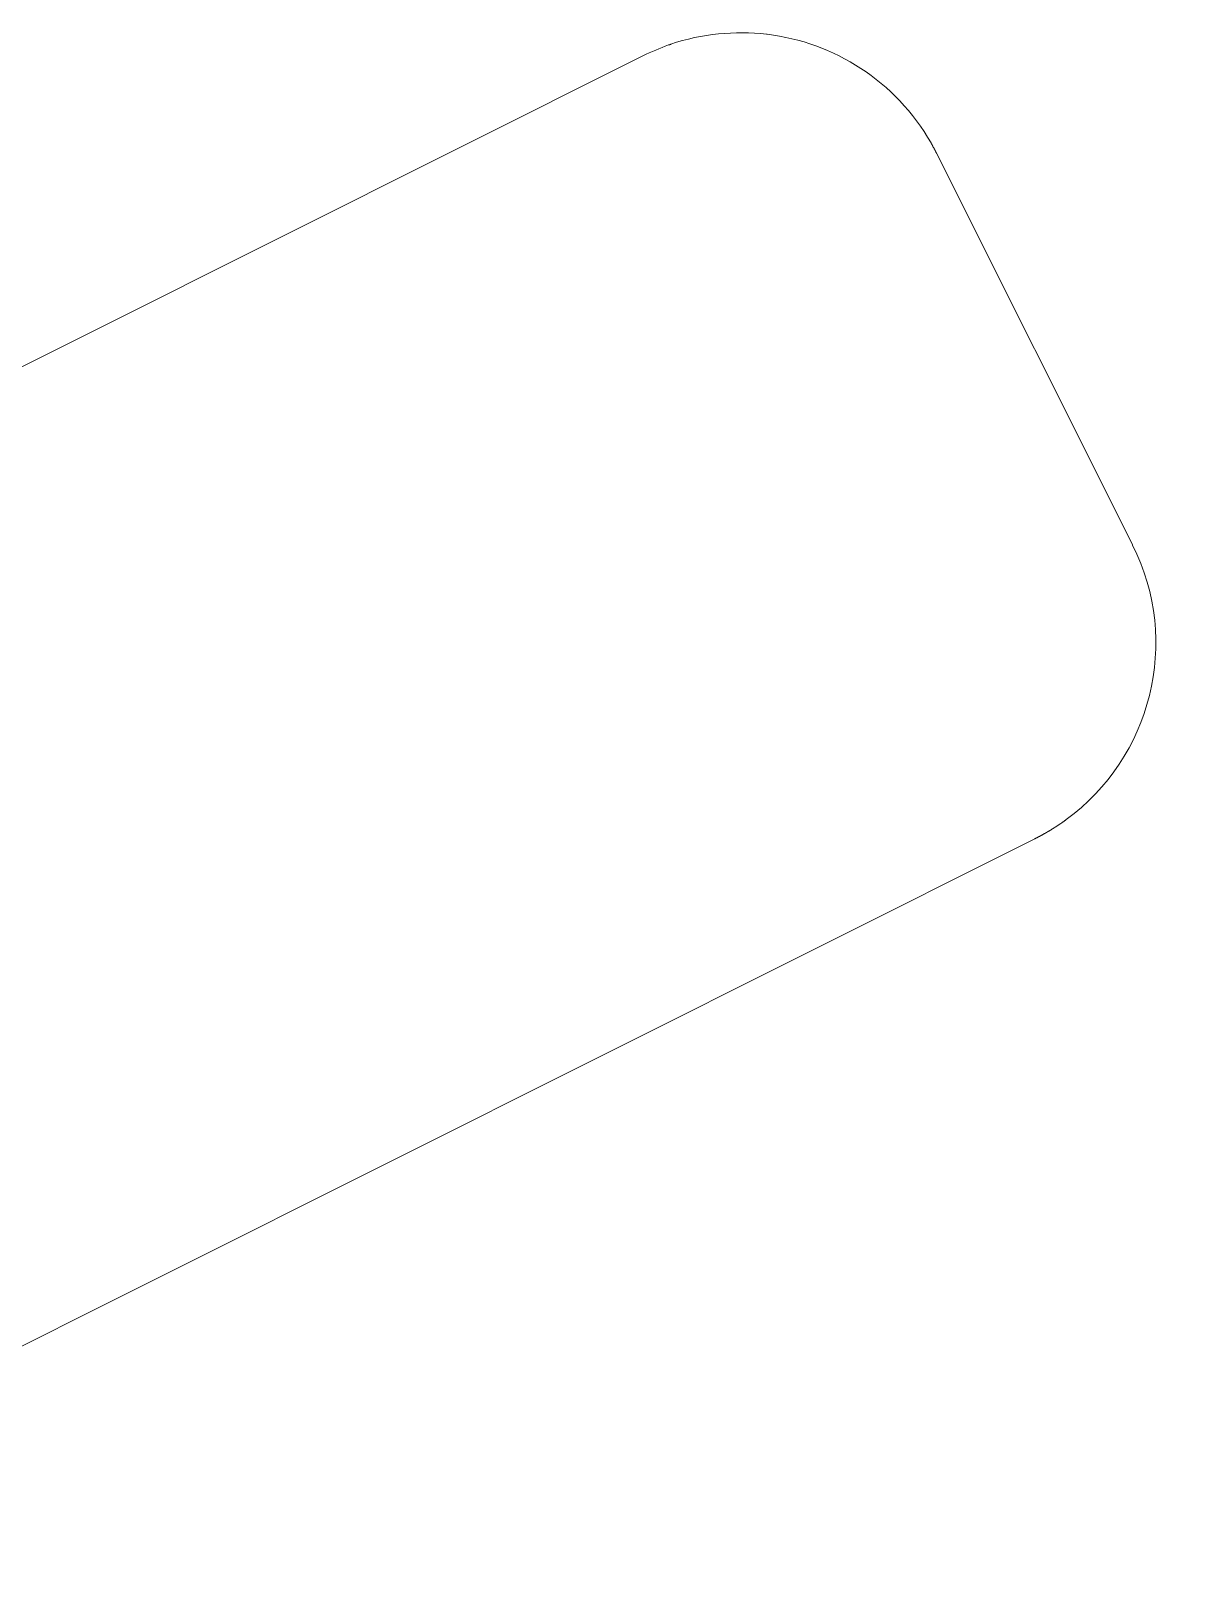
# Model space of a CAD drawing. Header units: inches. Extents: x 70 to 970, y -386 to 214.
# Drawn here: x 423.449 to 426.077, y 136.129 to 139.646 of the extents above; entities that cross this region are included whole.
import ezdxf

# ---------------------------------------------------------------- set-up
doc = ezdxf.new("R2010")
doc.units = ezdxf.units.IN
doc.header["$MEASUREMENT"] = 0

msp = doc.modelspace()

# ---------------------------------------------------------------- linework, layer by layer
at = {"color": 1, "lineweight": 0}
for points in [[(424.9109, 139.6153), (424.9829, 139.6397), (425.0576, 139.6459), (425.1296, 139.6383)], [(424.9109, 139.6153), (424.9829, 139.6397), (425.0576, 139.6459), (425.1296, 139.6383)], [(425.1296, 139.6383), (425.13, 139.6383), (425.1303, 139.638), (425.1303, 139.638)], [(425.1296, 139.6383), (425.13, 139.6383), (425.1303, 139.638), (425.1303, 139.638)], [(425.1303, 139.638), (425.1307, 139.638), (425.1307, 139.638), (425.1307, 139.638)], [(425.1303, 139.638), (425.1307, 139.638), (425.1307, 139.638), (425.1307, 139.638)], [(425.1307, 139.638), (425.131, 139.638), (425.131, 139.638), (425.131, 139.638)], [(425.1307, 139.638), (425.131, 139.638), (425.131, 139.638), (425.131, 139.638)], [(425.131, 139.638), (425.2836, 139.6194), (425.4249, 139.5312), (425.5055, 139.3896)], [(425.131, 139.638), (425.2836, 139.6194), (425.4249, 139.5312), (425.5055, 139.3896)], [(424.8475, 139.5887), (424.8668, 139.598), (424.8861, 139.6063), (424.9057, 139.6135)], [(424.8475, 139.5887), (424.8668, 139.598), (424.8861, 139.6063), (424.9057, 139.6135)], [(424.9057, 139.6135), (424.9061, 139.6135), (424.9064, 139.6135), (424.9067, 139.6135)], [(424.9057, 139.6135), (424.9061, 139.6135), (424.9064, 139.6135), (424.9067, 139.6135)], [(424.9067, 139.6135), (424.9067, 139.6135), (424.9067, 139.6139), (424.9067, 139.6139)], [(424.9067, 139.6139), (424.9071, 139.6139), (424.9071, 139.6139), (424.9074, 139.6139)], [(424.9067, 139.6135), (424.9067, 139.6135), (424.9067, 139.6139), (424.9067, 139.6139)], [(424.9067, 139.6139), (424.9071, 139.6139), (424.9071, 139.6139), (424.9074, 139.6139)], [(424.9074, 139.6139), (424.9074, 139.6139), (424.9071, 139.6142), (424.9085, 139.6142)], [(424.9074, 139.6139), (424.9074, 139.6139), (424.9071, 139.6142), (424.9085, 139.6142)], [(424.9085, 139.6142), (424.9085, 139.6142), (424.9085, 139.6142), (424.9088, 139.6146)], [(424.9085, 139.6142), (424.9085, 139.6142), (424.9085, 139.6142), (424.9088, 139.6146)], [(424.9088, 139.6146), (424.9088, 139.6146), (424.9092, 139.6146), (424.9092, 139.6146)], [(424.9088, 139.6146), (424.9088, 139.6146), (424.9092, 139.6146), (424.9092, 139.6146)], [(424.9092, 139.6146), (424.9095, 139.6146), (424.9095, 139.6146), (424.9098, 139.6149)], [(424.9092, 139.6146), (424.9095, 139.6146), (424.9095, 139.6146), (424.9098, 139.6149)], [(424.9098, 139.6149), (424.9102, 139.6149), (424.9105, 139.6149), (424.9109, 139.6153)], [(424.9098, 139.6149), (424.9102, 139.6149), (424.9105, 139.6149), (424.9109, 139.6153)], [(419.3949, 136.8578), (419.3949, 136.8578), (424.8475, 139.5887), (424.8475, 139.5887)], [(419.3949, 136.8578), (419.3949, 136.8578), (424.8475, 139.5887), (424.8475, 139.5887)], [(425.5055, 139.3896), (425.5052, 139.3893), (425.5058, 139.3896), (425.5062, 139.3886)], [(425.5055, 139.3896), (425.5052, 139.3893), (425.5058, 139.3896), (425.5062, 139.3886)], [(425.5062, 139.3886), (425.5065, 139.3882), (425.5065, 139.3879), (425.5069, 139.3875)], [(425.5062, 139.3886), (425.5065, 139.3882), (425.5065, 139.3879), (425.5069, 139.3875)], [(425.5072, 139.3865), (425.5072, 139.3865), (425.5065, 139.3868), (425.5079, 139.3855)], [(425.5072, 139.3865), (425.5072, 139.3865), (425.5065, 139.3868), (425.5079, 139.3855)], [(425.5069, 139.3875), (425.5069, 139.3872), (425.5072, 139.3868), (425.5072, 139.3865)], [(425.5069, 139.3875), (425.5069, 139.3872), (425.5072, 139.3868), (425.5072, 139.3865)], [(425.5079, 139.3855), (425.5083, 139.3851), (425.5083, 139.3848), (425.5086, 139.3844)], [(425.5079, 139.3855), (425.5083, 139.3851), (425.5083, 139.3848), (425.5086, 139.3844)], [(425.5086, 139.3844), (425.5086, 139.3841), (425.5089, 139.3837), (425.5089, 139.3834)], [(425.5086, 139.3844), (425.5086, 139.3841), (425.5089, 139.3837), (425.5089, 139.3834)], [(425.5089, 139.3834), (425.5093, 139.3831), (425.5093, 139.3827), (425.5096, 139.3824)], [(425.5089, 139.3834), (425.5093, 139.3831), (425.5093, 139.3827), (425.5096, 139.3824)], [(425.51, 139.3817), (425.51, 139.381), (425.5093, 139.381), (425.5107, 139.3806)], [(425.51, 139.3817), (425.51, 139.381), (425.5093, 139.381), (425.5107, 139.3806)], [(425.5096, 139.3824), (425.5096, 139.382), (425.51, 139.3817), (425.51, 139.3817)], [(425.5096, 139.3824), (425.5096, 139.382), (425.51, 139.3817), (425.51, 139.3817)], [(425.5107, 139.3806), (425.5107, 139.3803), (425.5107, 139.3803), (425.5107, 139.3803)], [(425.5107, 139.3806), (425.5107, 139.3803), (425.5107, 139.3803), (425.5107, 139.3803)], [(425.5107, 139.3803), (425.511, 139.38), (425.5114, 139.3789), (425.5114, 139.3793)], [(425.5107, 139.3803), (425.511, 139.38), (425.5114, 139.3789), (425.5114, 139.3793)], [(425.5114, 139.3793), (425.5114, 139.3789), (425.5117, 139.3789), (425.5117, 139.3786)], [(425.5114, 139.3793), (425.5114, 139.3789), (425.5117, 139.3789), (425.5117, 139.3786)], [(425.5117, 139.3786), (425.5117, 139.3786), (425.5117, 139.3782), (425.5117, 139.3782)], [(425.5117, 139.3786), (425.5117, 139.3786), (425.5117, 139.3782), (425.5117, 139.3782)], [(425.5117, 139.3782), (425.512, 139.3779), (425.512, 139.3779), (425.5124, 139.3775)], [(425.5117, 139.3782), (425.512, 139.3779), (425.512, 139.3779), (425.5124, 139.3775)], [(425.5124, 139.3775), (425.5124, 139.3775), (425.5124, 139.3772), (425.5124, 139.3772)], [(425.5124, 139.3775), (425.5124, 139.3775), (425.5124, 139.3772), (425.5124, 139.3772)], [(425.5124, 139.3772), (425.5124, 139.3769), (425.5127, 139.3769), (425.5127, 139.3765)], [(425.5124, 139.3772), (425.5124, 139.3769), (425.5127, 139.3769), (425.5127, 139.3765)], [(425.5127, 139.3765), (425.5127, 139.3765), (425.5124, 139.3769), (425.5134, 139.3755)], [(425.5127, 139.3765), (425.5127, 139.3765), (425.5124, 139.3769), (425.5134, 139.3755)], [(425.5134, 139.3755), (425.5134, 139.3755), (425.5134, 139.3755), (425.5134, 139.3751)], [(425.5134, 139.3755), (425.5134, 139.3755), (425.5134, 139.3755), (425.5134, 139.3751)], [(425.5134, 139.3751), (425.5134, 139.3751), (425.5138, 139.3748), (425.5138, 139.3744)], [(425.5134, 139.3751), (425.5134, 139.3751), (425.5138, 139.3748), (425.5138, 139.3744)], [(425.5138, 139.3744), (425.5138, 139.3744), (425.5138, 139.3744), (425.5141, 139.3741)], [(425.5138, 139.3744), (425.5138, 139.3744), (425.5138, 139.3744), (425.5141, 139.3741)], [(425.5141, 139.3741), (425.5141, 139.3741), (425.5141, 139.3737), (425.5145, 139.3734)], [(425.5141, 139.3741), (425.5141, 139.3741), (425.5141, 139.3737), (425.5145, 139.3734)], [(425.5145, 139.3734), (425.5145, 139.3734), (425.5148, 139.3737), (425.5148, 139.3724)], [(425.5145, 139.3734), (425.5145, 139.3734), (425.5148, 139.3737), (425.5148, 139.3724)], [(425.5148, 139.3724), (425.5148, 139.3724), (425.5151, 139.3724), (425.5151, 139.3724)], [(425.5148, 139.3724), (425.5148, 139.3724), (425.5151, 139.3724), (425.5151, 139.3724)], [(425.5151, 139.3724), (425.5151, 139.372), (425.5151, 139.3717), (425.5155, 139.3713)], [(425.5151, 139.3724), (425.5151, 139.372), (425.5151, 139.3717), (425.5155, 139.3713)], [(425.5155, 139.3713), (425.5158, 139.371), (425.5158, 139.3706), (425.5158, 139.3703)], [(425.5155, 139.3713), (425.5158, 139.371), (425.5158, 139.3706), (425.5158, 139.3703)], [(425.5158, 139.3703), (425.5158, 139.3703), (425.5162, 139.3703), (425.5162, 139.3703)], [(425.5158, 139.3703), (425.5158, 139.3703), (425.5162, 139.3703), (425.5162, 139.3703)], [(425.5162, 139.3703), (425.5162, 139.37), (425.5162, 139.3696), (425.5165, 139.3693)], [(425.5162, 139.3703), (425.5162, 139.37), (425.5162, 139.3696), (425.5165, 139.3693)], [(425.5165, 139.3693), (425.5169, 139.3689), (425.5169, 139.3686), (425.5169, 139.3682)], [(425.5165, 139.3693), (425.5169, 139.3689), (425.5169, 139.3686), (425.5169, 139.3682)], [(425.5169, 139.3682), (425.5169, 139.3682), (425.5172, 139.3682), (425.5172, 139.3682)], [(425.5169, 139.3682), (425.5169, 139.3682), (425.5172, 139.3682), (425.5172, 139.3682)], [(425.5172, 139.3682), (425.5172, 139.3679), (425.5176, 139.3672), (425.5176, 139.3672)], [(425.5172, 139.3682), (425.5172, 139.3679), (425.5176, 139.3672), (425.5176, 139.3672)], [(425.5176, 139.3672), (425.5179, 139.3669), (425.5179, 139.3665), (425.5179, 139.3665)], [(425.5176, 139.3672), (425.5179, 139.3669), (425.5179, 139.3665), (425.5179, 139.3665)], [(425.5179, 139.3665), (425.5179, 139.3662), (425.5182, 139.3662), (425.5182, 139.3662)], [(425.5179, 139.3665), (425.5179, 139.3662), (425.5182, 139.3662), (425.5182, 139.3662)], [(425.5182, 139.3662), (425.5182, 139.3658), (425.5182, 139.3658), (425.5186, 139.3655)], [(425.5182, 139.3662), (425.5182, 139.3658), (425.5182, 139.3658), (425.5186, 139.3655)], [(425.5186, 139.3655), (425.5186, 139.3651), (425.5186, 139.3651), (425.5186, 139.3651)], [(425.5186, 139.3655), (425.5186, 139.3651), (425.5186, 139.3651), (425.5186, 139.3651)], [(425.5186, 139.3651), (425.5186, 139.3651), (425.9654, 138.4725), (425.9654, 138.4725)], [(425.5186, 139.3651), (425.5186, 139.3651), (425.9654, 138.4725), (425.9654, 138.4725)], [(425.9661, 138.4711), (426.077, 138.2496), (426.0081, 137.9854), (425.8145, 137.8438)], [(425.9661, 138.4711), (426.077, 138.2496), (426.0081, 137.9854), (425.8145, 137.8438)], [(425.9654, 138.4725), (425.9654, 138.4722), (425.9658, 138.4715), (425.9661, 138.4711)], [(425.9654, 138.4725), (425.9654, 138.4722), (425.9658, 138.4715), (425.9661, 138.4711)], [(425.7956, 137.8307), (425.7956, 137.8307), (425.7952, 137.8307), (425.7952, 137.8303)], [(425.7956, 137.8307), (425.7956, 137.8307), (425.7952, 137.8307), (425.7952, 137.8303)], [(425.7959, 137.8307), (425.7959, 137.8307), (425.7959, 137.8307), (425.7956, 137.8307)], [(425.7959, 137.8307), (425.7959, 137.8307), (425.7959, 137.8307), (425.7956, 137.8307)], [(425.7963, 137.831), (425.7963, 137.831), (425.7959, 137.831), (425.7959, 137.8307)], [(425.7963, 137.831), (425.7963, 137.831), (425.7959, 137.831), (425.7959, 137.8307)], [(425.7966, 137.8314), (425.7966, 137.8314), (425.7966, 137.8314), (425.7963, 137.831)], [(425.7966, 137.8314), (425.7966, 137.8314), (425.7966, 137.8314), (425.7963, 137.831)], [(425.797, 137.8317), (425.797, 137.8314), (425.7966, 137.8314), (425.7966, 137.8314)], [(425.797, 137.8317), (425.797, 137.8314), (425.7966, 137.8314), (425.7966, 137.8314)], [(425.7973, 137.8317), (425.7973, 137.8317), (425.797, 137.8317), (425.797, 137.8317)], [(425.7973, 137.8317), (425.7973, 137.8317), (425.797, 137.8317), (425.797, 137.8317)], [(425.7976, 137.8321), (425.7976, 137.8321), (425.7973, 137.8317), (425.7973, 137.8317)], [(425.7976, 137.8321), (425.7976, 137.8321), (425.7973, 137.8317), (425.7973, 137.8317)], [(425.7983, 137.8324), (425.7983, 137.8324), (425.7976, 137.8324), (425.7976, 137.8321)], [(425.7983, 137.8324), (425.7983, 137.8324), (425.7976, 137.8324), (425.7976, 137.8321)], [(425.7987, 137.8328), (425.7983, 137.8324), (425.7983, 137.8324), (425.7983, 137.8324)], [(425.7987, 137.8328), (425.7983, 137.8324), (425.7983, 137.8324), (425.7983, 137.8324)], [(425.799, 137.8331), (425.799, 137.8328), (425.7987, 137.8328), (425.7987, 137.8328)], [(425.799, 137.8331), (425.799, 137.8328), (425.7987, 137.8328), (425.7987, 137.8328)], [(425.7997, 137.8334), (425.7994, 137.8334), (425.7994, 137.8331), (425.799, 137.8331)], [(425.7997, 137.8334), (425.7994, 137.8334), (425.7994, 137.8331), (425.799, 137.8331)], [(425.8004, 137.8338), (425.8001, 137.8338), (425.8001, 137.8334), (425.7997, 137.8334)], [(425.8004, 137.8338), (425.8001, 137.8338), (425.8001, 137.8334), (425.7997, 137.8334)], [(425.8011, 137.8341), (425.8007, 137.8341), (425.8007, 137.8341), (425.8004, 137.8338)], [(425.8011, 137.8341), (425.8007, 137.8341), (425.8007, 137.8341), (425.8004, 137.8338)], [(425.8018, 137.8348), (425.8014, 137.8345), (425.8014, 137.8345), (425.8011, 137.8345)], [(425.8018, 137.8348), (425.8014, 137.8345), (425.8014, 137.8345), (425.8011, 137.8345)], [(425.8011, 137.8345), (425.8011, 137.8345), (425.8011, 137.8341), (425.8011, 137.8341)], [(425.8011, 137.8345), (425.8011, 137.8345), (425.8011, 137.8341), (425.8011, 137.8341)], [(425.8021, 137.8352), (425.8021, 137.8352), (425.8018, 137.8348), (425.8018, 137.8348)], [(425.8021, 137.8352), (425.8021, 137.8352), (425.8018, 137.8348), (425.8018, 137.8348)], [(425.8025, 137.8352), (425.8025, 137.8352), (425.8025, 137.8352), (425.8021, 137.8352)], [(425.8025, 137.8352), (425.8025, 137.8352), (425.8025, 137.8352), (425.8021, 137.8352)], [(425.8028, 137.8355), (425.8028, 137.8355), (425.8025, 137.8355), (425.8025, 137.8352)], [(425.8028, 137.8355), (425.8028, 137.8355), (425.8025, 137.8355), (425.8025, 137.8352)], [(425.8032, 137.8359), (425.8032, 137.8355), (425.8028, 137.8355), (425.8028, 137.8355)], [(425.8032, 137.8359), (425.8032, 137.8355), (425.8028, 137.8355), (425.8028, 137.8355)], [(425.8035, 137.8362), (425.8035, 137.8359), (425.8032, 137.8359), (425.8032, 137.8359)], [(425.8035, 137.8362), (425.8035, 137.8359), (425.8032, 137.8359), (425.8032, 137.8359)], [(425.8038, 137.8362), (425.8035, 137.8362), (425.8035, 137.8362), (425.8035, 137.8362)], [(425.8038, 137.8362), (425.8035, 137.8362), (425.8035, 137.8362), (425.8035, 137.8362)], [(425.8042, 137.8365), (425.8042, 137.8365), (425.8038, 137.8362), (425.8038, 137.8362)], [(425.8042, 137.8365), (425.8042, 137.8365), (425.8038, 137.8362), (425.8038, 137.8362)], [(425.8045, 137.8365), (425.8042, 137.8365), (425.8042, 137.8365), (425.8042, 137.8365)], [(425.8045, 137.8365), (425.8042, 137.8365), (425.8042, 137.8365), (425.8042, 137.8365)], [(425.8049, 137.8369), (425.8049, 137.8369), (425.8045, 137.8365), (425.8045, 137.8365)], [(425.8049, 137.8369), (425.8049, 137.8369), (425.8045, 137.8365), (425.8045, 137.8365)], [(425.8056, 137.8376), (425.8052, 137.8372), (425.8052, 137.8372), (425.8049, 137.8369)], [(425.8056, 137.8376), (425.8052, 137.8372), (425.8052, 137.8372), (425.8049, 137.8369)], [(425.8063, 137.8379), (425.8059, 137.8376), (425.8059, 137.8376), (425.8056, 137.8376)], [(425.8063, 137.8379), (425.8059, 137.8376), (425.8059, 137.8376), (425.8056, 137.8376)], [(425.8069, 137.8383), (425.8066, 137.8383), (425.8066, 137.8379), (425.8063, 137.8379)], [(425.8069, 137.8383), (425.8066, 137.8383), (425.8066, 137.8379), (425.8063, 137.8379)], [(425.8073, 137.8386), (425.8073, 137.8386), (425.8069, 137.8386), (425.8069, 137.8383)], [(425.8073, 137.8386), (425.8073, 137.8386), (425.8069, 137.8386), (425.8069, 137.8383)], [(425.8076, 137.839), (425.8076, 137.839), (425.8076, 137.839), (425.8073, 137.8386)], [(425.8076, 137.839), (425.8076, 137.839), (425.8076, 137.839), (425.8073, 137.8386)], [(425.8083, 137.8393), (425.8083, 137.8393), (425.8076, 137.8386), (425.8076, 137.839)], [(425.8083, 137.8393), (425.8083, 137.8393), (425.8076, 137.8386), (425.8076, 137.839)], [(425.8087, 137.8396), (425.8087, 137.8396), (425.8083, 137.8393), (425.8083, 137.8393)], [(425.8087, 137.8396), (425.8087, 137.8396), (425.8083, 137.8393), (425.8083, 137.8393)], [(425.8094, 137.8403), (425.8094, 137.84), (425.8087, 137.8393), (425.8087, 137.8396)], [(425.8094, 137.8403), (425.8094, 137.84), (425.8087, 137.8393), (425.8087, 137.8396)], [(425.81, 137.8407), (425.81, 137.8403), (425.8097, 137.8403), (425.8094, 137.8403)], [(425.81, 137.8407), (425.81, 137.8403), (425.8097, 137.8403), (425.8094, 137.8403)], [(425.8107, 137.841), (425.8104, 137.841), (425.8104, 137.8407), (425.81, 137.8407)], [(425.8107, 137.841), (425.8104, 137.841), (425.8104, 137.8407), (425.81, 137.8407)], [(425.8114, 137.8417), (425.8114, 137.8417), (425.8118, 137.8424), (425.8107, 137.841)], [(425.8114, 137.8417), (425.8114, 137.8417), (425.8118, 137.8424), (425.8107, 137.841)], [(425.8121, 137.8421), (425.8118, 137.8417), (425.8114, 137.8417), (425.8114, 137.8417)], [(425.8121, 137.8421), (425.8118, 137.8417), (425.8114, 137.8417), (425.8114, 137.8417)], [(425.8125, 137.8424), (425.8125, 137.8424), (425.8121, 137.8421), (425.8121, 137.8421)], [(425.8125, 137.8424), (425.8125, 137.8424), (425.8121, 137.8421), (425.8121, 137.8421)], [(425.8128, 137.8424), (425.8128, 137.8424), (425.8125, 137.8424), (425.8125, 137.8424)], [(425.8128, 137.8424), (425.8128, 137.8424), (425.8125, 137.8424), (425.8125, 137.8424)], [(425.8131, 137.8431), (425.8131, 137.8427), (425.8128, 137.8427), (425.8128, 137.8424)], [(425.8131, 137.8431), (425.8131, 137.8427), (425.8128, 137.8427), (425.8128, 137.8424)], [(425.8138, 137.8434), (425.8138, 137.8431), (425.8135, 137.8431), (425.8131, 137.8431)], [(425.8138, 137.8434), (425.8138, 137.8431), (425.8135, 137.8431), (425.8131, 137.8431)], [(425.8145, 137.8438), (425.8142, 137.8438), (425.8142, 137.8434), (425.8138, 137.8434)], [(425.8145, 137.8438), (425.8142, 137.8438), (425.8142, 137.8434), (425.8138, 137.8434)], [(425.7429, 137.8), (425.7429, 137.8), (420.2886, 135.0688), (420.2886, 135.0688)], [(425.7429, 137.8), (425.7429, 137.8), (420.2886, 135.0688), (420.2886, 135.0688)], [(425.7432, 137.8004), (425.7432, 137.8004), (425.7429, 137.8004), (425.7429, 137.8)], [(425.7432, 137.8004), (425.7432, 137.8004), (425.7429, 137.8004), (425.7429, 137.8)], [(425.7436, 137.8004), (425.7436, 137.8004), (425.7432, 137.8004), (425.7432, 137.8004)], [(425.7436, 137.8004), (425.7436, 137.8004), (425.7432, 137.8004), (425.7432, 137.8004)], [(425.7439, 137.8007), (425.7439, 137.8007), (425.7436, 137.8004), (425.7436, 137.8004)], [(425.7439, 137.8007), (425.7439, 137.8007), (425.7436, 137.8004), (425.7436, 137.8004)], [(425.7442, 137.8007), (425.7442, 137.8007), (425.7439, 137.8007), (425.7439, 137.8007)], [(425.7442, 137.8007), (425.7442, 137.8007), (425.7439, 137.8007), (425.7439, 137.8007)], [(425.7446, 137.8011), (425.7446, 137.8011), (425.7442, 137.8007), (425.7442, 137.8007)], [(425.7446, 137.8011), (425.7446, 137.8011), (425.7442, 137.8007), (425.7442, 137.8007)], [(425.7449, 137.8011), (425.7449, 137.8011), (425.7449, 137.8011), (425.7446, 137.8011)], [(425.7449, 137.8011), (425.7449, 137.8011), (425.7449, 137.8011), (425.7446, 137.8011)], [(425.7453, 137.8014), (425.7453, 137.8014), (425.7449, 137.8014), (425.7449, 137.8011)], [(425.7453, 137.8014), (425.7453, 137.8014), (425.7449, 137.8014), (425.7449, 137.8011)], [(425.7456, 137.8014), (425.7456, 137.8014), (425.7456, 137.8014), (425.7453, 137.8014)], [(425.7456, 137.8014), (425.7456, 137.8014), (425.7456, 137.8014), (425.7453, 137.8014)], [(425.7463, 137.8018), (425.746, 137.8018), (425.7456, 137.8018), (425.7456, 137.8014)], [(425.7463, 137.8018), (425.746, 137.8018), (425.7456, 137.8018), (425.7456, 137.8014)], [(425.747, 137.8021), (425.7467, 137.8021), (425.7467, 137.8021), (425.7463, 137.8018)], [(425.747, 137.8021), (425.7467, 137.8021), (425.7467, 137.8021), (425.7463, 137.8018)], [(425.7477, 137.8024), (425.7473, 137.8024), (425.7473, 137.8024), (425.747, 137.8021)], [(425.7477, 137.8024), (425.7473, 137.8024), (425.7473, 137.8024), (425.747, 137.8021)], [(425.7484, 137.8028), (425.748, 137.8028), (425.7477, 137.8024), (425.7477, 137.8024)], [(425.7484, 137.8028), (425.748, 137.8028), (425.7477, 137.8024), (425.7477, 137.8024)], [(425.7491, 137.8035), (425.7491, 137.8035), (425.7494, 137.8028), (425.7484, 137.8031)], [(425.7491, 137.8035), (425.7491, 137.8035), (425.7494, 137.8028), (425.7484, 137.8031)], [(425.7484, 137.8031), (425.7484, 137.8031), (425.7484, 137.8028), (425.7484, 137.8028)], [(425.7484, 137.8031), (425.7484, 137.8031), (425.7484, 137.8028), (425.7484, 137.8028)], [(425.7498, 137.8038), (425.7494, 137.8035), (425.7494, 137.8035), (425.7491, 137.8035)], [(425.7498, 137.8038), (425.7494, 137.8035), (425.7494, 137.8035), (425.7491, 137.8035)], [(425.7504, 137.8042), (425.7504, 137.8038), (425.7501, 137.8038), (425.7498, 137.8038)], [(425.7504, 137.8042), (425.7504, 137.8038), (425.7501, 137.8038), (425.7498, 137.8038)], [(425.7511, 137.8045), (425.7511, 137.8042), (425.7508, 137.8042), (425.7504, 137.8042)], [(425.7511, 137.8045), (425.7511, 137.8042), (425.7508, 137.8042), (425.7504, 137.8042)], [(425.7515, 137.8045), (425.7511, 137.8045), (425.7511, 137.8045), (425.7511, 137.8045)], [(425.7515, 137.8045), (425.7511, 137.8045), (425.7511, 137.8045), (425.7511, 137.8045)], [(425.7518, 137.8049), (425.7518, 137.8045), (425.7515, 137.8045), (425.7515, 137.8045)], [(425.7518, 137.8049), (425.7518, 137.8045), (425.7515, 137.8045), (425.7515, 137.8045)], [(425.7522, 137.8049), (425.7518, 137.8049), (425.7518, 137.8049), (425.7518, 137.8049)], [(425.7522, 137.8049), (425.7518, 137.8049), (425.7518, 137.8049), (425.7518, 137.8049)], [(425.7525, 137.8052), (425.7525, 137.8052), (425.7522, 137.8049), (425.7522, 137.8049)], [(425.7525, 137.8052), (425.7525, 137.8052), (425.7522, 137.8049), (425.7522, 137.8049)], [(425.7529, 137.8052), (425.7529, 137.8052), (425.7525, 137.8052), (425.7525, 137.8052)], [(425.7529, 137.8052), (425.7529, 137.8052), (425.7525, 137.8052), (425.7525, 137.8052)], [(425.7532, 137.8055), (425.7532, 137.8055), (425.7529, 137.8052), (425.7529, 137.8052)], [(425.7532, 137.8055), (425.7532, 137.8055), (425.7529, 137.8052), (425.7529, 137.8052)], [(425.7535, 137.8055), (425.7535, 137.8055), (425.7532, 137.8055), (425.7532, 137.8055)], [(425.7535, 137.8055), (425.7535, 137.8055), (425.7532, 137.8055), (425.7532, 137.8055)], [(425.7539, 137.8059), (425.7539, 137.8059), (425.7535, 137.8055), (425.7535, 137.8055)], [(425.7539, 137.8059), (425.7539, 137.8059), (425.7535, 137.8055), (425.7535, 137.8055)], [(425.7542, 137.8059), (425.7542, 137.8059), (425.7539, 137.8059), (425.7539, 137.8059)], [(425.7542, 137.8059), (425.7542, 137.8059), (425.7539, 137.8059), (425.7539, 137.8059)], [(425.7546, 137.8062), (425.7546, 137.8062), (425.7542, 137.8062), (425.7542, 137.8059)], [(425.7546, 137.8062), (425.7546, 137.8062), (425.7542, 137.8062), (425.7542, 137.8059)], [(425.7549, 137.8062), (425.7549, 137.8062), (425.7549, 137.8062), (425.7546, 137.8062)], [(425.7549, 137.8062), (425.7549, 137.8062), (425.7549, 137.8062), (425.7546, 137.8062)], [(425.7553, 137.8066), (425.7553, 137.8066), (425.7549, 137.8066), (425.7549, 137.8062)], [(425.7553, 137.8066), (425.7553, 137.8066), (425.7549, 137.8066), (425.7549, 137.8062)], [(425.7556, 137.8069), (425.7556, 137.8066), (425.7556, 137.8066), (425.7553, 137.8066)], [(425.7556, 137.8069), (425.7556, 137.8066), (425.7556, 137.8066), (425.7553, 137.8066)], [(425.756, 137.8069), (425.756, 137.8069), (425.7556, 137.8069), (425.7556, 137.8069)], [(425.756, 137.8069), (425.756, 137.8069), (425.7556, 137.8069), (425.7556, 137.8069)], [(425.7563, 137.8073), (425.7563, 137.8073), (425.7563, 137.8069), (425.756, 137.8069)], [(425.7563, 137.8073), (425.7563, 137.8073), (425.7563, 137.8069), (425.756, 137.8069)], [(425.7566, 137.8073), (425.7566, 137.8073), (425.7566, 137.8073), (425.7563, 137.8073)], [(425.7566, 137.8073), (425.7566, 137.8073), (425.7566, 137.8073), (425.7563, 137.8073)], [(425.757, 137.8076), (425.757, 137.8076), (425.757, 137.8076), (425.7566, 137.8073)], [(425.757, 137.8076), (425.757, 137.8076), (425.757, 137.8076), (425.7566, 137.8073)], [(425.7573, 137.8076), (425.7573, 137.8076), (425.7573, 137.8076), (425.757, 137.8076)], [(425.7573, 137.8076), (425.7573, 137.8076), (425.7573, 137.8076), (425.757, 137.8076)], [(425.7577, 137.808), (425.7577, 137.808), (425.7577, 137.808), (425.7573, 137.8076)], [(425.7577, 137.808), (425.7577, 137.808), (425.7577, 137.808), (425.7573, 137.8076)], [(425.7584, 137.8083), (425.758, 137.808), (425.758, 137.808), (425.7577, 137.808)], [(425.7584, 137.8083), (425.758, 137.808), (425.758, 137.808), (425.7577, 137.808)], [(425.7591, 137.8086), (425.7587, 137.8083), (425.7587, 137.8083), (425.7584, 137.8083)], [(425.7591, 137.8086), (425.7587, 137.8083), (425.7587, 137.8083), (425.7584, 137.8083)], [(425.7597, 137.809), (425.7594, 137.809), (425.7594, 137.8086), (425.7591, 137.8086)], [(425.7597, 137.809), (425.7594, 137.809), (425.7594, 137.8086), (425.7591, 137.8086)], [(425.7604, 137.8093), (425.7601, 137.8093), (425.7601, 137.809), (425.7597, 137.809)], [(425.7604, 137.8093), (425.7601, 137.8093), (425.7601, 137.809), (425.7597, 137.809)], [(425.7611, 137.8097), (425.7608, 137.8097), (425.7608, 137.8097), (425.7604, 137.8093)], [(425.7611, 137.8097), (425.7608, 137.8097), (425.7608, 137.8097), (425.7604, 137.8093)], [(425.7618, 137.81), (425.7615, 137.81), (425.7615, 137.81), (425.7611, 137.8097)], [(425.7618, 137.81), (425.7615, 137.81), (425.7615, 137.81), (425.7611, 137.8097)], [(425.7625, 137.8104), (425.7622, 137.8104), (425.7618, 137.81), (425.7618, 137.81)], [(425.7625, 137.8104), (425.7622, 137.8104), (425.7618, 137.81), (425.7618, 137.81)], [(425.7632, 137.8111), (425.7632, 137.8111), (425.7635, 137.8107), (425.7625, 137.8107)], [(425.7632, 137.8111), (425.7632, 137.8111), (425.7635, 137.8107), (425.7625, 137.8107)], [(425.7625, 137.8107), (425.7625, 137.8107), (425.7625, 137.8104), (425.7625, 137.8104)], [(425.7625, 137.8107), (425.7625, 137.8107), (425.7625, 137.8104), (425.7625, 137.8104)], [(425.7639, 137.8114), (425.7635, 137.8111), (425.7635, 137.8111), (425.7632, 137.8111)], [(425.7639, 137.8114), (425.7635, 137.8111), (425.7635, 137.8111), (425.7632, 137.8111)], [(425.7642, 137.8114), (425.7639, 137.8114), (425.7639, 137.8114), (425.7639, 137.8114)], [(425.7642, 137.8114), (425.7639, 137.8114), (425.7639, 137.8114), (425.7639, 137.8114)], [(425.7646, 137.8117), (425.7642, 137.8114), (425.7642, 137.8114), (425.7642, 137.8114)], [(425.7646, 137.8117), (425.7642, 137.8114), (425.7642, 137.8114), (425.7642, 137.8114)], [(425.7649, 137.8117), (425.7646, 137.8117), (425.7646, 137.8117), (425.7646, 137.8117)], [(425.7649, 137.8117), (425.7646, 137.8117), (425.7646, 137.8117), (425.7646, 137.8117)], [(425.7653, 137.8121), (425.7649, 137.8121), (425.7649, 137.8117), (425.7649, 137.8117)], [(425.7653, 137.8121), (425.7649, 137.8121), (425.7649, 137.8117), (425.7649, 137.8117)], [(425.7659, 137.8124), (425.7656, 137.8124), (425.7653, 137.8124), (425.7653, 137.8121)], [(425.7659, 137.8124), (425.7656, 137.8124), (425.7653, 137.8124), (425.7653, 137.8121)], [(425.7666, 137.8128), (425.7659, 137.8128), (425.7659, 137.8124), (425.7659, 137.8124)], [(425.7666, 137.8128), (425.7659, 137.8128), (425.7659, 137.8124), (425.7659, 137.8124)], [(425.767, 137.8131), (425.7666, 137.8128), (425.7666, 137.8128), (425.7666, 137.8128)], [(425.767, 137.8131), (425.7666, 137.8128), (425.7666, 137.8128), (425.7666, 137.8128)], [(425.7673, 137.8131), (425.767, 137.8131), (425.767, 137.8131), (425.767, 137.8131)], [(425.7673, 137.8131), (425.767, 137.8131), (425.767, 137.8131), (425.767, 137.8131)], [(425.7677, 137.8135), (425.7673, 137.8135), (425.7673, 137.8131), (425.7673, 137.8131)], [(425.7677, 137.8135), (425.7673, 137.8135), (425.7673, 137.8131), (425.7673, 137.8131)], [(425.7684, 137.8138), (425.768, 137.8138), (425.7677, 137.8135), (425.7677, 137.8135)], [(425.7684, 137.8138), (425.768, 137.8138), (425.7677, 137.8135), (425.7677, 137.8135)], [(425.7687, 137.8142), (425.7684, 137.8138), (425.7684, 137.8138), (425.7684, 137.8138)], [(425.7687, 137.8142), (425.7684, 137.8138), (425.7684, 137.8138), (425.7684, 137.8138)], [(425.769, 137.8142), (425.7687, 137.8142), (425.7687, 137.8142), (425.7687, 137.8142)], [(425.769, 137.8142), (425.7687, 137.8142), (425.7687, 137.8142), (425.7687, 137.8142)], [(425.7694, 137.8145), (425.769, 137.8142), (425.769, 137.8142), (425.769, 137.8142)], [(425.7694, 137.8145), (425.769, 137.8142), (425.769, 137.8142), (425.769, 137.8142)], [(425.7697, 137.8145), (425.7694, 137.8145), (425.7694, 137.8145), (425.7694, 137.8145)], [(425.7697, 137.8145), (425.7694, 137.8145), (425.7694, 137.8145), (425.7694, 137.8145)], [(425.7701, 137.8148), (425.7697, 137.8148), (425.7697, 137.8145), (425.7697, 137.8145)], [(425.7701, 137.8148), (425.7697, 137.8148), (425.7697, 137.8145), (425.7697, 137.8145)], [(425.7708, 137.8152), (425.7704, 137.8152), (425.7701, 137.8148), (425.7701, 137.8148)], [(425.7708, 137.8152), (425.7704, 137.8152), (425.7701, 137.8148), (425.7701, 137.8148)], [(425.7711, 137.8155), (425.7708, 137.8152), (425.7708, 137.8152), (425.7708, 137.8152)], [(425.7711, 137.8155), (425.7708, 137.8152), (425.7708, 137.8152), (425.7708, 137.8152)], [(425.7715, 137.8155), (425.7711, 137.8155), (425.7711, 137.8155), (425.7711, 137.8155)], [(425.7715, 137.8155), (425.7711, 137.8155), (425.7711, 137.8155), (425.7711, 137.8155)], [(425.7718, 137.8159), (425.7715, 137.8159), (425.7715, 137.8155), (425.7715, 137.8155)], [(425.7718, 137.8159), (425.7715, 137.8159), (425.7715, 137.8155), (425.7715, 137.8155)], [(425.7725, 137.8162), (425.7718, 137.8162), (425.7718, 137.8159), (425.7718, 137.8159)], [(425.7725, 137.8162), (425.7718, 137.8162), (425.7718, 137.8159), (425.7718, 137.8159)], [(425.7732, 137.8166), (425.7728, 137.8166), (425.7725, 137.8166), (425.7725, 137.8162)], [(425.7732, 137.8166), (425.7728, 137.8166), (425.7725, 137.8166), (425.7725, 137.8162)], [(425.7735, 137.8169), (425.7732, 137.8166), (425.7732, 137.8166), (425.7732, 137.8166)], [(425.7735, 137.8169), (425.7732, 137.8166), (425.7732, 137.8166), (425.7732, 137.8166)], [(425.7739, 137.8169), (425.7735, 137.8169), (425.7735, 137.8169), (425.7735, 137.8169)], [(425.7739, 137.8169), (425.7735, 137.8169), (425.7735, 137.8169), (425.7735, 137.8169)], [(425.7742, 137.8173), (425.7739, 137.8173), (425.7739, 137.8169), (425.7739, 137.8169)], [(425.7742, 137.8173), (425.7739, 137.8173), (425.7739, 137.8169), (425.7739, 137.8169)], [(425.7749, 137.8176), (425.7742, 137.8176), (425.7742, 137.8169), (425.7742, 137.8173)], [(425.7749, 137.8176), (425.7742, 137.8176), (425.7742, 137.8169), (425.7742, 137.8173)], [(425.7753, 137.8179), (425.7749, 137.8176), (425.7749, 137.8176), (425.7749, 137.8176)], [(425.7753, 137.8179), (425.7749, 137.8176), (425.7749, 137.8176), (425.7749, 137.8176)], [(425.7756, 137.8179), (425.7753, 137.8179), (425.7753, 137.8179), (425.7753, 137.8179)], [(425.7756, 137.8179), (425.7753, 137.8179), (425.7753, 137.8179), (425.7753, 137.8179)], [(425.7759, 137.8183), (425.7756, 137.8183), (425.7756, 137.8179), (425.7756, 137.8179)], [(425.7759, 137.8183), (425.7756, 137.8183), (425.7756, 137.8179), (425.7756, 137.8179)], [(425.7766, 137.8186), (425.7763, 137.8186), (425.7759, 137.8183), (425.7759, 137.8183)], [(425.7766, 137.8186), (425.7763, 137.8186), (425.7759, 137.8183), (425.7759, 137.8183)], [(425.777, 137.819), (425.7766, 137.8186), (425.7766, 137.8186), (425.7766, 137.8186)], [(425.777, 137.819), (425.7766, 137.8186), (425.7766, 137.8186), (425.7766, 137.8186)], [(425.7773, 137.819), (425.777, 137.819), (425.777, 137.819), (425.777, 137.819)], [(425.7773, 137.819), (425.777, 137.819), (425.777, 137.819), (425.777, 137.819)], [(425.7777, 137.8193), (425.7773, 137.8193), (425.7773, 137.819), (425.7773, 137.819)], [(425.7777, 137.8193), (425.7773, 137.8193), (425.7773, 137.819), (425.7773, 137.819)], [(425.7784, 137.8197), (425.778, 137.8197), (425.7777, 137.8193), (425.7777, 137.8193)], [(425.7784, 137.8197), (425.778, 137.8197), (425.7777, 137.8193), (425.7777, 137.8193)], [(425.7787, 137.82), (425.7784, 137.8197), (425.7784, 137.8197), (425.7784, 137.8197)], [(425.7787, 137.82), (425.7784, 137.8197), (425.7784, 137.8197), (425.7784, 137.8197)], [(425.779, 137.82), (425.7787, 137.82), (425.7787, 137.82), (425.7787, 137.82)], [(425.779, 137.82), (425.7787, 137.82), (425.7787, 137.82), (425.7787, 137.82)], [(425.7797, 137.8207), (425.7797, 137.8207), (425.7801, 137.8207), (425.779, 137.8204)], [(425.7797, 137.8207), (425.7797, 137.8207), (425.7801, 137.8207), (425.779, 137.8204)], [(425.779, 137.8204), (425.779, 137.8204), (425.779, 137.82), (425.779, 137.82)], [(425.779, 137.8204), (425.779, 137.8204), (425.779, 137.82), (425.779, 137.82)], [(425.7804, 137.821), (425.7801, 137.8207), (425.7801, 137.8207), (425.7797, 137.8207)], [(425.7804, 137.821), (425.7801, 137.8207), (425.7801, 137.8207), (425.7797, 137.8207)], [(425.7811, 137.8214), (425.7808, 137.8214), (425.7808, 137.821), (425.7804, 137.821)], [(425.7811, 137.8214), (425.7808, 137.8214), (425.7808, 137.821), (425.7804, 137.821)], [(425.7815, 137.8217), (425.7815, 137.8217), (425.7815, 137.8217), (425.7811, 137.8214)], [(425.7815, 137.8217), (425.7815, 137.8217), (425.7815, 137.8217), (425.7811, 137.8214)], [(425.7821, 137.8221), (425.7821, 137.8221), (425.7825, 137.8217), (425.7815, 137.8217)], [(425.7821, 137.8221), (425.7821, 137.8221), (425.7825, 137.8217), (425.7815, 137.8217)], [(425.7825, 137.8224), (425.7825, 137.8224), (425.7825, 137.8221), (425.7821, 137.8221)], [(425.7825, 137.8224), (425.7825, 137.8224), (425.7825, 137.8221), (425.7821, 137.8221)], [(425.7828, 137.8224), (425.7828, 137.8224), (425.7828, 137.8224), (425.7825, 137.8224)], [(425.7828, 137.8224), (425.7828, 137.8224), (425.7828, 137.8224), (425.7825, 137.8224)], [(425.7832, 137.8228), (425.7832, 137.8228), (425.7832, 137.8228), (425.7828, 137.8224)], [(425.7832, 137.8228), (425.7832, 137.8228), (425.7832, 137.8228), (425.7828, 137.8224)], [(425.7839, 137.8231), (425.7839, 137.8231), (425.7842, 137.8228), (425.7832, 137.8228)], [(425.7839, 137.8231), (425.7839, 137.8231), (425.7842, 137.8228), (425.7832, 137.8228)], [(425.7842, 137.8235), (425.7842, 137.8235), (425.7842, 137.8231), (425.7839, 137.8231)], [(425.7842, 137.8235), (425.7842, 137.8235), (425.7842, 137.8231), (425.7839, 137.8231)], [(425.7846, 137.8235), (425.7846, 137.8235), (425.7846, 137.8235), (425.7842, 137.8235)], [(425.7846, 137.8235), (425.7846, 137.8235), (425.7846, 137.8235), (425.7842, 137.8235)], [(425.7849, 137.8238), (425.7849, 137.8238), (425.7849, 137.8238), (425.7846, 137.8235)], [(425.7849, 137.8238), (425.7849, 137.8238), (425.7849, 137.8238), (425.7846, 137.8235)], [(425.7856, 137.8241), (425.7856, 137.8241), (425.7859, 137.8241), (425.7849, 137.8238)], [(425.7856, 137.8241), (425.7856, 137.8241), (425.7859, 137.8241), (425.7849, 137.8238)], [(425.7859, 137.8245), (425.7859, 137.8245), (425.7859, 137.8245), (425.7856, 137.8241)], [(425.7859, 137.8245), (425.7859, 137.8245), (425.7859, 137.8245), (425.7856, 137.8241)], [(425.7866, 137.8248), (425.7863, 137.8248), (425.7859, 137.8248), (425.7859, 137.8245)], [(425.7866, 137.8248), (425.7863, 137.8248), (425.7859, 137.8248), (425.7859, 137.8245)], [(425.787, 137.8252), (425.787, 137.8252), (425.7866, 137.8248), (425.7866, 137.8248)], [(425.787, 137.8252), (425.787, 137.8252), (425.7866, 137.8248), (425.7866, 137.8248)], [(425.7873, 137.8252), (425.7873, 137.8252), (425.787, 137.8252), (425.787, 137.8252)], [(425.7873, 137.8252), (425.7873, 137.8252), (425.787, 137.8252), (425.787, 137.8252)], [(425.7877, 137.8255), (425.7877, 137.8255), (425.7873, 137.8255), (425.7873, 137.8252)], [(425.7877, 137.8255), (425.7877, 137.8255), (425.7873, 137.8255), (425.7873, 137.8252)], [(425.788, 137.8259), (425.788, 137.8255), (425.7877, 137.8255), (425.7877, 137.8255)], [(425.788, 137.8259), (425.788, 137.8255), (425.7877, 137.8255), (425.7877, 137.8255)], [(425.7883, 137.8259), (425.7883, 137.8259), (425.788, 137.8259), (425.788, 137.8259)], [(425.7883, 137.8259), (425.7883, 137.8259), (425.788, 137.8259), (425.788, 137.8259)], [(425.7887, 137.8262), (425.7887, 137.8262), (425.7883, 137.8259), (425.7883, 137.8259)], [(425.7887, 137.8262), (425.7887, 137.8262), (425.7883, 137.8259), (425.7883, 137.8259)], [(425.789, 137.8266), (425.789, 137.8262), (425.7887, 137.8262), (425.7887, 137.8262)], [(425.789, 137.8266), (425.789, 137.8262), (425.7887, 137.8262), (425.7887, 137.8262)], [(425.7894, 137.8266), (425.7894, 137.8266), (425.789, 137.8266), (425.789, 137.8266)], [(425.7894, 137.8266), (425.7894, 137.8266), (425.789, 137.8266), (425.789, 137.8266)], [(425.7897, 137.8269), (425.7897, 137.8269), (425.7894, 137.8266), (425.7894, 137.8266)], [(425.7897, 137.8269), (425.7897, 137.8269), (425.7894, 137.8266), (425.7894, 137.8266)], [(425.7901, 137.8269), (425.7897, 137.8269), (425.7897, 137.8269), (425.7897, 137.8269)], [(425.7901, 137.8269), (425.7897, 137.8269), (425.7897, 137.8269), (425.7897, 137.8269)], [(425.7904, 137.8272), (425.7904, 137.8272), (425.7901, 137.8269), (425.7901, 137.8269)], [(425.7904, 137.8272), (425.7904, 137.8272), (425.7901, 137.8269), (425.7901, 137.8269)], [(425.7911, 137.8276), (425.7908, 137.8276), (425.7904, 137.8269), (425.7904, 137.8272)], [(425.7911, 137.8276), (425.7908, 137.8276), (425.7904, 137.8269), (425.7904, 137.8272)], [(425.7914, 137.8279), (425.7911, 137.8279), (425.7911, 137.8276), (425.7911, 137.8276)], [(425.7914, 137.8279), (425.7911, 137.8279), (425.7911, 137.8276), (425.7911, 137.8276)], [(425.7918, 137.8283), (425.7914, 137.8279), (425.7914, 137.8279), (425.7914, 137.8279)], [(425.7918, 137.8283), (425.7914, 137.8279), (425.7914, 137.8279), (425.7914, 137.8279)], [(425.7925, 137.8286), (425.7921, 137.8286), (425.7921, 137.8283), (425.7918, 137.8283)], [(425.7925, 137.8286), (425.7921, 137.8286), (425.7921, 137.8283), (425.7918, 137.8283)], [(425.7932, 137.829), (425.7928, 137.829), (425.7928, 137.8286), (425.7925, 137.8286)], [(425.7932, 137.829), (425.7928, 137.829), (425.7928, 137.8286), (425.7925, 137.8286)], [(425.7939, 137.8293), (425.7935, 137.8293), (425.7935, 137.8293), (425.7932, 137.829)], [(425.7939, 137.8293), (425.7935, 137.8293), (425.7935, 137.8293), (425.7932, 137.829)], [(425.7945, 137.83), (425.7942, 137.8297), (425.7942, 137.8297), (425.7939, 137.8297)], [(425.7945, 137.83), (425.7942, 137.8297), (425.7942, 137.8297), (425.7939, 137.8297)], [(425.7939, 137.8297), (425.7939, 137.8297), (425.7939, 137.8293), (425.7939, 137.8293)], [(425.7939, 137.8297), (425.7939, 137.8297), (425.7939, 137.8293), (425.7939, 137.8293)], [(425.7952, 137.8303), (425.7949, 137.8303), (425.7949, 137.83), (425.7945, 137.83)], [(425.7952, 137.8303), (425.7949, 137.8303), (425.7949, 137.83), (425.7945, 137.83)]]:
    msp.add_open_spline(points, degree=3, dxfattribs=at)

doc.saveas('drawing.dxf')
